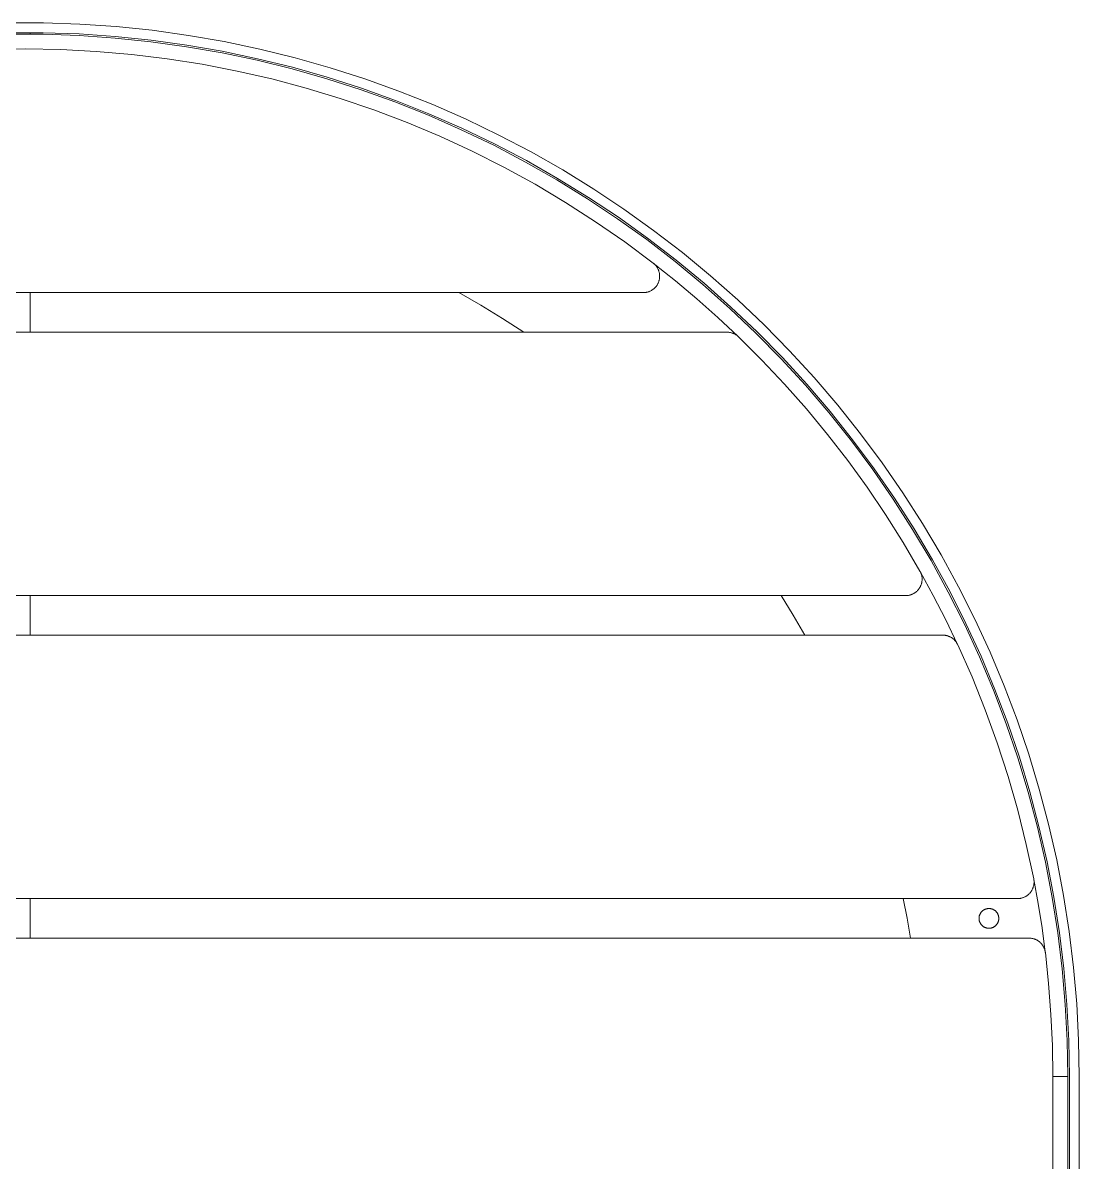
# Model space of a CAD drawing. Header units: millimetres. Extents: x -31 to 4670, y 115 to 3153.
# Drawn here: x 2479 to 2799.7, y 1434.6 to 1780.6 of the extents above; entities that cross this region are included whole.
import ezdxf

# ---------------------------------------------------------------- set-up
doc = ezdxf.new("R2010")
doc.units = ezdxf.units.MM
doc.layers.add('ZANO_R', color=7, linetype='Continuous', lineweight=0)

msp = doc.modelspace()

# ---------------------------------------------------------------- linework, layer by layer
at = {"layer": 'ZANO_R'}
for p, q in [((2485.25, 1780.59), (2474.2, 1780.59)), ((2496.29, 1780.21), (2485.25, 1780.59)), ((2507.31, 1779.45), (2496.29, 1780.21)), ((2518.3, 1778.31), (2507.31, 1779.45)), ((2474.25, 1777.59), (2485.2, 1777.59)), ((2474.26, 1777.09), (2485.19, 1777.09)), ((2481.23, 1777.64), (2481.23, 1777.13)), ((2485.19, 1777.09), (2496.11, 1776.71)), ((2485.2, 1777.59), (2496.13, 1777.21)), ((2496.11, 1776.71), (2507.01, 1775.96)), ((2496.13, 1777.21), (2507.05, 1776.46)), ((2507.01, 1775.96), (2517.88, 1774.83)), ((2507.05, 1776.46), (2517.94, 1775.33)), ((2517.94, 1775.33), (2528.77, 1773.82)), ((2529.24, 1776.78), (2518.3, 1778.31)), ((2540.12, 1774.89), (2529.24, 1776.78)), ((2468.93, 1772.45), (2479.73, 1772.64)), ((2479.73, 1772.64), (2490.52, 1772.45)), ((2490.52, 1772.45), (2501.3, 1771.89)), ((2501.3, 1771.89), (2512.06, 1770.96)), ((2517.88, 1774.83), (2528.7, 1773.33)), ((2528.7, 1773.33), (2539.46, 1771.45)), ((2528.77, 1773.82), (2539.56, 1771.94)), ((2539.56, 1771.94), (2550.26, 1769.69)), ((2550.93, 1772.62), (2540.12, 1774.89)), ((2561.66, 1769.97), (2550.93, 1772.62)), ((2512.06, 1770.96), (2522.77, 1769.65)), ((2522.77, 1769.65), (2533.44, 1767.98)), ((2539.46, 1771.45), (2550.15, 1769.2)), ((2550.15, 1769.2), (2560.76, 1766.59)), ((2550.26, 1769.69), (2560.89, 1767.07)), ((2572.29, 1766.96), (2561.66, 1769.97)), ((2533.44, 1767.98), (2544.04, 1765.94)), ((2544.04, 1765.94), (2554.57, 1763.53)), ((2560.76, 1766.59), (2571.27, 1763.61)), ((2560.89, 1767.07), (2571.42, 1764.09)), ((2582.8, 1763.58), (2572.29, 1766.96)), ((2554.57, 1763.53), (2565, 1760.76)), ((2571.27, 1763.61), (2581.68, 1760.27)), ((2571.42, 1764.09), (2581.84, 1760.74)), ((2593.2, 1759.84), (2582.8, 1763.58)), ((2565, 1760.76), (2575.33, 1757.63)), ((2581.68, 1760.27), (2591.96, 1756.57)), ((2581.84, 1760.74), (2592.14, 1757.04)), ((2603.46, 1755.75), (2593.2, 1759.84)), ((2575.33, 1757.63), (2585.55, 1754.14)), ((2591.96, 1756.57), (2602.11, 1752.52)), ((2592.14, 1757.04), (2602.3, 1752.98)), ((2613.57, 1751.3), (2603.46, 1755.75)), ((2585.55, 1754.14), (2595.64, 1750.31)), ((2602.11, 1752.52), (2612.11, 1748.12)), ((2602.3, 1752.98), (2612.32, 1748.58)), ((2623.52, 1746.51), (2613.57, 1751.3)), ((2595.64, 1750.31), (2605.59, 1746.12)), ((2612.11, 1748.12), (2621.95, 1743.38)), ((2612.32, 1748.58), (2622.18, 1743.83)), ((2605.59, 1746.12), (2615.4, 1741.6)), ((2633.31, 1741.38), (2623.52, 1746.51)), ((2615.4, 1741.6), (2625.03, 1736.74)), ((2621.95, 1743.38), (2631.63, 1738.3)), ((2622.18, 1743.83), (2631.87, 1738.74)), ((2642.9, 1735.91), (2633.31, 1741.38)), ((2631.63, 1738.3), (2641.12, 1732.9)), ((2631.87, 1738.74), (2641.37, 1733.33)), ((2625.03, 1736.74), (2634.5, 1731.54)), ((2652.31, 1730.11), (2642.9, 1735.91)), ((2634.5, 1731.54), (2643.78, 1726.03)), ((2641.12, 1732.9), (2650.42, 1727.16)), ((2641.37, 1733.33), (2650.69, 1727.58)), ((2661.51, 1723.99), (2652.31, 1730.11)), ((2650.42, 1727.16), (2659.52, 1721.11)), ((2650.69, 1727.58), (2659.8, 1721.52)), ((2643.78, 1726.03), (2652.86, 1720.19)), ((2670.49, 1717.56), (2661.51, 1723.99)), ((2652.86, 1720.19), (2661.74, 1714.05)), ((2659.52, 1721.11), (2668.4, 1714.75)), ((2659.8, 1721.52), (2668.7, 1715.15)), ((2679.24, 1710.82), (2670.49, 1717.56)), ((2661.74, 1714.05), (2670.4, 1707.6)), ((2668.4, 1714.75), (2677.06, 1708.09)), ((2668.7, 1715.15), (2677.37, 1708.48)), ((2687.76, 1703.79), (2679.24, 1710.82)), ((2670.53, 1707.49), (2670.4, 1707.6)), ((2670.47, 1707.54), (2677.13, 1702.25)), ((2670.52, 1707.51), (2671.65, 1706.62)), ((2670.66, 1707.38), (2670.53, 1707.49)), ((2670.79, 1707.26), (2670.66, 1707.38)), ((2670.91, 1707.14), (2670.79, 1707.26)), ((2671.03, 1707.01), (2670.91, 1707.14)), ((2671.15, 1706.88), (2671.03, 1707.01)), ((2671.26, 1706.75), (2671.15, 1706.88)), ((2671.36, 1706.61), (2671.26, 1706.75)), ((2671.46, 1706.47), (2671.36, 1706.61)), ((2671.56, 1706.33), (2671.46, 1706.47)), ((2671.65, 1706.18), (2671.56, 1706.33)), ((2671.73, 1706.03), (2671.65, 1706.18)), ((2671.81, 1705.88), (2671.73, 1706.03)), ((2671.89, 1705.72), (2671.81, 1705.88)), ((2677.06, 1708.09), (2685.48, 1701.13)), ((2677.37, 1708.48), (2685.81, 1701.51)), ((2671.96, 1705.57), (2671.89, 1705.72)), ((2672.02, 1705.41), (2671.96, 1705.57)), ((2672.08, 1705.24), (2672.02, 1705.41)), ((2672.13, 1705.08), (2672.08, 1705.24)), ((2672.18, 1704.91), (2672.13, 1705.08)), ((2672.13, 1702.19), (2672.17, 1702.35)), ((2672.17, 1702.35), (2672.22, 1702.52)), ((2672.22, 1704.75), (2672.18, 1704.91)), ((2672.25, 1704.58), (2672.22, 1704.75)), ((2672.22, 1702.52), (2672.25, 1702.69)), ((2672.28, 1704.41), (2672.25, 1704.58)), ((2672.25, 1702.69), (2672.28, 1702.86)), ((2672.31, 1704.24), (2672.28, 1704.41)), ((2672.28, 1702.86), (2672.31, 1703.03)), ((2672.32, 1704.06), (2672.31, 1704.24)), ((2672.31, 1703.03), (2672.32, 1703.2)), ((2672.34, 1703.89), (2672.32, 1704.06)), ((2672.32, 1703.2), (2672.34, 1703.38)), ((2672.34, 1703.72), (2672.34, 1703.89)), ((2672.34, 1703.55), (2672.34, 1703.72)), ((2672.34, 1703.38), (2672.34, 1703.55)), ((2696.03, 1696.46), (2687.76, 1703.79)), ((2668.7, 1698.83), (2668.87, 1698.88)), ((2668.87, 1698.88), (2669.03, 1698.93)), ((2669.03, 1698.93), (2669.19, 1698.99)), ((2669.19, 1698.99), (2669.35, 1699.06)), ((2669.35, 1699.06), (2669.51, 1699.13)), ((2669.51, 1699.13), (2669.66, 1699.21)), ((2669.66, 1699.21), (2669.82, 1699.29)), ((2669.82, 1699.29), (2669.96, 1699.38)), ((2669.96, 1699.38), (2670.11, 1699.47)), ((2670.11, 1699.47), (2670.25, 1699.57)), ((2670.25, 1699.57), (2670.39, 1699.68)), ((2670.39, 1699.68), (2670.53, 1699.78)), ((2670.53, 1699.78), (2670.66, 1699.89)), ((2670.66, 1699.89), (2670.78, 1700.01)), ((2670.78, 1700.01), (2670.91, 1700.13)), ((2670.91, 1700.13), (2671.03, 1700.26)), ((2671.03, 1700.26), (2671.14, 1700.39)), ((2671.14, 1700.39), (2671.25, 1700.52)), ((2671.25, 1700.52), (2671.36, 1700.66)), ((2671.36, 1700.66), (2671.46, 1700.8)), ((2671.46, 1700.8), (2671.55, 1700.94)), ((2671.55, 1700.94), (2671.64, 1701.09)), ((2671.64, 1701.09), (2671.73, 1701.24)), ((2671.73, 1701.24), (2671.81, 1701.39)), ((2671.81, 1701.39), (2671.88, 1701.54)), ((2671.88, 1701.54), (2671.95, 1701.7)), ((2671.95, 1701.7), (2672.02, 1701.86)), ((2672.02, 1701.86), (2672.07, 1702.02)), ((2672.07, 1702.02), (2672.13, 1702.19)), ((2677.13, 1702.25), (2683.64, 1696.78)), ((2685.48, 1701.13), (2693.66, 1693.88)), ((2685.81, 1701.51), (2694, 1694.25)), ((2292.11, 1698.64), (2667.34, 1698.64)), ((2481.23, 1698.64), (2481.23, 1686.64)), ((2611.41, 1698.64), (2618.08, 1694.82)), ((2667.34, 1698.64), (2667.51, 1698.64)), ((2667.51, 1698.64), (2667.69, 1698.65)), ((2667.69, 1698.65), (2667.86, 1698.67)), ((2667.86, 1698.67), (2668.03, 1698.69)), ((2668.03, 1698.69), (2668.2, 1698.71)), ((2668.2, 1698.71), (2668.37, 1698.75)), ((2668.37, 1698.75), (2668.54, 1698.78)), ((2668.54, 1698.78), (2668.7, 1698.83)), ((2683.64, 1696.78), (2690, 1691.14)), ((2704.04, 1688.86), (2696.03, 1696.46)), ((2618.08, 1694.82), (2624.64, 1690.82)), ((2693.66, 1693.88), (2701.59, 1686.36)), ((2694, 1694.25), (2701.94, 1686.72)), ((2624.64, 1690.82), (2631.08, 1686.64)), ((2690, 1691.14), (2696.2, 1685.32)), ((2711.78, 1680.98), (2704.04, 1688.86)), ((2692.82, 1686.64), (2266.63, 1686.64)), ((2692.99, 1686.64), (2692.82, 1686.64)), ((2693.17, 1686.63), (2692.99, 1686.64)), ((2693.34, 1686.61), (2693.17, 1686.63)), ((2693.51, 1686.59), (2693.34, 1686.61)), ((2693.68, 1686.56), (2693.51, 1686.59)), ((2693.86, 1686.53), (2693.68, 1686.56)), ((2694.03, 1686.49), (2693.86, 1686.53)), ((2694.19, 1686.45), (2694.03, 1686.49)), ((2694.36, 1686.39), (2694.19, 1686.45)), ((2694.53, 1686.34), (2694.36, 1686.39)), ((2694.69, 1686.28), (2694.53, 1686.34)), ((2694.85, 1686.21), (2694.69, 1686.28)), ((2695.01, 1686.13), (2694.85, 1686.21)), ((2695.16, 1686.05), (2695.01, 1686.13)), ((2695.32, 1685.97), (2695.16, 1686.05)), ((2695.46, 1685.88), (2695.32, 1685.97)), ((2695.61, 1685.79), (2695.46, 1685.88)), ((2695.75, 1685.69), (2695.61, 1685.79)), ((2695.89, 1685.58), (2695.75, 1685.69)), ((2696.03, 1685.47), (2695.89, 1685.58)), ((2696.02, 1685.5), (2696.2, 1685.33)), ((2696.16, 1685.36), (2696.03, 1685.47)), ((2696.29, 1685.24), (2696.16, 1685.36)), ((2696.29, 1685.24), (2703.4, 1678.16)), ((2701.59, 1686.36), (2709.24, 1678.57)), ((2701.94, 1686.72), (2709.61, 1678.91)), ((2703.4, 1678.16), (2710.27, 1670.86)), ((2709.24, 1678.57), (2716.63, 1670.52)), ((2709.61, 1678.91), (2717, 1670.85)), ((2719.25, 1672.84), (2711.78, 1680.98)), ((2726.43, 1664.44), (2719.25, 1672.84)), ((2710.27, 1670.86), (2716.91, 1663.34)), ((2716.63, 1670.52), (2723.73, 1662.21)), ((2717, 1670.85), (2724.12, 1662.53)), ((2733.32, 1655.81), (2726.43, 1664.44)), ((2716.91, 1663.34), (2723.31, 1655.61)), ((2723.73, 1662.21), (2730.54, 1653.67)), ((2724.12, 1662.53), (2730.94, 1653.98)), ((2723.31, 1655.61), (2729.45, 1647.67)), ((2730.94, 1653.98), (2737.46, 1645.19)), ((2739.9, 1646.94), (2733.32, 1655.81)), ((2730.54, 1653.67), (2737.06, 1644.9)), ((2729.45, 1647.67), (2735.33, 1639.55)), ((2737.06, 1644.9), (2743.26, 1635.91)), ((2737.46, 1645.19), (2743.68, 1636.19)), ((2746.18, 1637.85), (2739.9, 1646.94)), ((2735.33, 1639.55), (2740.95, 1631.24)), ((2752.14, 1628.54), (2746.18, 1637.85)), ((2743.26, 1635.91), (2749.16, 1626.71)), ((2743.68, 1636.19), (2749.58, 1626.97)), ((2740.95, 1631.24), (2746.3, 1622.75)), ((2749.16, 1626.71), (2754.73, 1617.31)), ((2749.58, 1626.97), (2755.16, 1617.56)), ((2757.77, 1619.04), (2752.14, 1628.54)), ((2746.3, 1622.75), (2751.38, 1614.1)), ((2754.73, 1617.31), (2759.97, 1607.72)), ((2755.16, 1617.56), (2760.42, 1607.96)), ((2763.07, 1609.35), (2757.77, 1619.04)), ((2751.38, 1614.1), (2751.46, 1613.95)), ((2751.45, 1613.96), (2755.43, 1606.68)), ((2751.46, 1613.95), (2751.54, 1613.79)), ((2751.54, 1613.79), (2751.61, 1613.63)), ((2751.61, 1613.63), (2751.68, 1613.47)), ((2751.68, 1613.47), (2751.74, 1613.31)), ((2751.74, 1613.31), (2751.79, 1613.14)), ((2751.79, 1613.14), (2751.84, 1612.98)), ((2751.84, 1612.98), (2751.88, 1612.81)), ((2751.88, 1612.81), (2751.92, 1612.64)), ((2751.92, 1612.64), (2751.95, 1612.47)), ((2751.95, 1612.47), (2751.98, 1612.3)), ((2751.25, 1608.97), (2751.16, 1608.82)), ((2751.34, 1609.12), (2751.25, 1608.97)), ((2751.43, 1609.27), (2751.34, 1609.12)), ((2751.51, 1609.42), (2751.43, 1609.27)), ((2751.58, 1609.58), (2751.51, 1609.42)), ((2751.65, 1609.74), (2751.58, 1609.58)), ((2751.71, 1609.9), (2751.65, 1609.74)), ((2751.77, 1610.07), (2751.71, 1609.9)), ((2751.82, 1610.23), (2751.77, 1610.07)), ((2751.87, 1610.4), (2751.82, 1610.23)), ((2751.91, 1610.57), (2751.87, 1610.4)), ((2751.94, 1610.74), (2751.91, 1610.57)), ((2751.97, 1610.91), (2751.94, 1610.74)), ((2751.99, 1611.08), (2751.97, 1610.91)), ((2751.98, 1612.3), (2752, 1612.12)), ((2752.01, 1611.26), (2751.99, 1611.08)), ((2752, 1612.12), (2752.01, 1611.95)), ((2752.01, 1611.95), (2752.02, 1611.78)), ((2752.02, 1611.43), (2752.01, 1611.26)), ((2752.02, 1611.78), (2752.02, 1611.6)), ((2752.02, 1611.6), (2752.02, 1611.43)), ((2768.04, 1599.48), (2763.07, 1609.35)), ((2212.43, 1606.64), (2747.02, 1606.64)), ((2481.23, 1606.64), (2481.23, 1594.64)), ((2709.22, 1606.64), (2712.9, 1600.69)), ((2747.2, 1606.64), (2747.02, 1606.64)), ((2747.37, 1606.65), (2747.2, 1606.64)), ((2747.54, 1606.67), (2747.37, 1606.65)), ((2747.72, 1606.69), (2747.54, 1606.67)), ((2747.89, 1606.71), (2747.72, 1606.69)), ((2748.06, 1606.75), (2747.89, 1606.71)), ((2748.23, 1606.79), (2748.06, 1606.75)), ((2748.4, 1606.83), (2748.23, 1606.79)), ((2748.56, 1606.88), (2748.4, 1606.83)), ((2748.73, 1606.94), (2748.56, 1606.88)), ((2748.89, 1607), (2748.73, 1606.94)), ((2749.05, 1607.07), (2748.89, 1607)), ((2749.21, 1607.14), (2749.05, 1607.07)), ((2749.36, 1607.22), (2749.21, 1607.14)), ((2749.51, 1607.3), (2749.36, 1607.22)), ((2749.66, 1607.39), (2749.51, 1607.3)), ((2749.81, 1607.49), (2749.66, 1607.39)), ((2749.95, 1607.59), (2749.81, 1607.49)), ((2750.09, 1607.69), (2749.95, 1607.59)), ((2750.23, 1607.8), (2750.09, 1607.69)), ((2750.36, 1607.91), (2750.23, 1607.8)), ((2750.48, 1608.03), (2750.36, 1607.91)), ((2750.61, 1608.15), (2750.48, 1608.03)), ((2750.73, 1608.28), (2750.61, 1608.15)), ((2750.84, 1608.41), (2750.73, 1608.28)), ((2750.95, 1608.54), (2750.84, 1608.41)), ((2751.06, 1608.68), (2750.95, 1608.54)), ((2751.16, 1608.82), (2751.06, 1608.68)), ((2755.43, 1606.68), (2759.22, 1599.3)), ((2759.97, 1607.72), (2764.88, 1597.96)), ((2760.42, 1607.96), (2765.33, 1598.18)), ((2712.9, 1600.69), (2716.43, 1594.64)), ((2759.22, 1599.3), (2762.81, 1591.82)), ((2772.66, 1589.45), (2768.04, 1599.48)), ((2764.88, 1597.96), (2769.45, 1588.04)), ((2765.33, 1598.18), (2769.91, 1588.24)), ((2758.31, 1594.64), (2201.14, 1594.64)), ((2758.48, 1594.64), (2758.31, 1594.64)), ((2758.65, 1594.63), (2758.48, 1594.64)), ((2758.82, 1594.61), (2758.65, 1594.63)), ((2758.99, 1594.59), (2758.82, 1594.61)), ((2759.17, 1594.56), (2758.99, 1594.59)), ((2759.33, 1594.53), (2759.17, 1594.56)), ((2759.5, 1594.49), (2759.33, 1594.53)), ((2759.67, 1594.45), (2759.5, 1594.49)), ((2759.83, 1594.4), (2759.67, 1594.45)), ((2760, 1594.34), (2759.83, 1594.4)), ((2760.16, 1594.28), (2760, 1594.34)), ((2760.32, 1594.22), (2760.16, 1594.28)), ((2760.47, 1594.15), (2760.32, 1594.22)), ((2760.63, 1594.07), (2760.47, 1594.15)), ((2760.78, 1593.99), (2760.63, 1594.07)), ((2760.93, 1593.9), (2760.78, 1593.99)), ((2761.07, 1593.81), (2760.93, 1593.9)), ((2761.21, 1593.71), (2761.07, 1593.81)), ((2761.35, 1593.6), (2761.21, 1593.71)), ((2761.49, 1593.5), (2761.35, 1593.6)), ((2761.62, 1593.39), (2761.49, 1593.5)), ((2761.75, 1593.27), (2761.62, 1593.39)), ((2761.87, 1593.15), (2761.75, 1593.27)), ((2761.99, 1593.02), (2761.87, 1593.15)), ((2762.1, 1592.9), (2761.99, 1593.02)), ((2762.21, 1592.76), (2762.1, 1592.9)), ((2762.32, 1592.63), (2762.21, 1592.76)), ((2762.42, 1592.49), (2762.32, 1592.63)), ((2762.51, 1592.34), (2762.42, 1592.49)), ((2762.6, 1592.2), (2762.51, 1592.34)), ((2762.69, 1592.05), (2762.6, 1592.2)), ((2762.77, 1591.89), (2762.69, 1592.05)), ((2762.85, 1591.74), (2762.77, 1591.89)), ((2762.77, 1591.89), (2762.81, 1591.82)), ((2762.85, 1591.74), (2767.18, 1581.95)), ((2769.91, 1588.24), (2774.14, 1578.15)), ((2776.93, 1579.26), (2772.66, 1589.45)), ((2769.45, 1588.04), (2773.68, 1577.96)), ((2767.18, 1581.95), (2771.17, 1572.01)), ((2773.68, 1577.96), (2777.55, 1567.75)), ((2774.14, 1578.15), (2778.02, 1567.92)), ((2780.84, 1568.93), (2776.93, 1579.26)), ((2771.17, 1572.01), (2774.82, 1561.94)), ((2777.55, 1567.75), (2781.07, 1557.4)), ((2778.02, 1567.92), (2781.55, 1557.56)), ((2784.4, 1558.47), (2780.84, 1568.93)), ((2774.82, 1561.94), (2778.12, 1551.76)), ((2781.07, 1557.4), (2784.23, 1546.94)), ((2781.55, 1557.56), (2784.71, 1547.08)), ((2787.6, 1547.9), (2784.4, 1558.47)), ((2778.12, 1551.76), (2781.08, 1541.46)), ((2784.23, 1546.94), (2787.03, 1536.38)), ((2784.71, 1547.08), (2787.51, 1536.5)), ((2790.43, 1537.22), (2787.6, 1547.9)), ((2781.08, 1541.46), (2783.67, 1531.07)), ((2787.03, 1536.38), (2789.46, 1525.73)), ((2787.51, 1536.5), (2789.95, 1525.83)), ((2792.89, 1526.45), (2790.43, 1537.22)), ((2783.67, 1531.07), (2785.91, 1520.6)), ((2794.97, 1515.6), (2792.89, 1526.45)), ((2789.46, 1525.73), (2791.52, 1515)), ((2789.95, 1525.83), (2792.01, 1515.09)), ((2785.94, 1520.43), (2785.91, 1520.6)), ((2785.94, 1520.47), (2787.28, 1513.12)), ((2785.96, 1520.26), (2785.94, 1520.43)), ((2785.94, 1518.88), (2785.97, 1519.05)), ((2785.98, 1520.09), (2785.96, 1520.26)), ((2785.97, 1519.05), (2785.99, 1519.22)), ((2786, 1519.91), (2785.98, 1520.09)), ((2785.99, 1519.22), (2786, 1519.39)), ((2786, 1519.74), (2786, 1519.91)), ((2786, 1519.57), (2786, 1519.74)), ((2786, 1519.39), (2786, 1519.57)), ((2783.78, 1515.48), (2783.92, 1515.58)), ((2783.92, 1515.58), (2784.06, 1515.68)), ((2784.06, 1515.68), (2784.19, 1515.79)), ((2784.19, 1515.79), (2784.32, 1515.9)), ((2784.32, 1515.9), (2784.45, 1516.02)), ((2784.45, 1516.02), (2784.57, 1516.14)), ((2784.57, 1516.14), (2784.69, 1516.27)), ((2784.69, 1516.27), (2784.81, 1516.39)), ((2784.81, 1516.39), (2784.92, 1516.53)), ((2784.92, 1516.53), (2785.02, 1516.67)), ((2785.02, 1516.67), (2785.12, 1516.81)), ((2785.12, 1516.81), (2785.22, 1516.95)), ((2785.22, 1516.95), (2785.31, 1517.1)), ((2785.31, 1517.1), (2785.39, 1517.25)), ((2785.39, 1517.25), (2785.47, 1517.4)), ((2785.47, 1517.4), (2785.55, 1517.56)), ((2785.55, 1517.56), (2785.62, 1517.72)), ((2785.62, 1517.72), (2785.68, 1517.88)), ((2785.68, 1517.88), (2785.74, 1518.04)), ((2785.74, 1518.04), (2785.79, 1518.2)), ((2785.79, 1518.2), (2785.84, 1518.37)), ((2785.84, 1518.37), (2785.88, 1518.54)), ((2785.88, 1518.54), (2785.92, 1518.71)), ((2785.92, 1518.71), (2785.94, 1518.88)), ((2796.68, 1504.69), (2794.97, 1515.6)), ((2178.45, 1514.64), (2781, 1514.64)), ((2481.23, 1514.64), (2481.23, 1502.64)), ((2746.31, 1514.64), (2747.45, 1508.65)), ((2781, 1514.64), (2781.18, 1514.64)), ((2781.18, 1514.64), (2781.35, 1514.65)), ((2781.35, 1514.65), (2781.52, 1514.67)), ((2781.52, 1514.67), (2781.69, 1514.69)), ((2781.69, 1514.69), (2781.86, 1514.71)), ((2781.86, 1514.71), (2782.03, 1514.75)), ((2782.03, 1514.75), (2782.2, 1514.78)), ((2782.2, 1514.78), (2782.37, 1514.83)), ((2782.37, 1514.83), (2782.53, 1514.88)), ((2782.53, 1514.88), (2782.7, 1514.93)), ((2782.7, 1514.93), (2782.86, 1515)), ((2782.86, 1515), (2783.02, 1515.06)), ((2783.02, 1515.06), (2783.18, 1515.14)), ((2783.18, 1515.14), (2783.33, 1515.21)), ((2783.33, 1515.21), (2783.48, 1515.3)), ((2783.48, 1515.3), (2783.63, 1515.39)), ((2783.63, 1515.39), (2783.78, 1515.48)), ((2787.28, 1513.12), (2788.45, 1505.75)), ((2791.52, 1515), (2793.21, 1504.21)), ((2792.01, 1515.09), (2793.71, 1504.27)), ((2747.45, 1508.65), (2748.46, 1502.64)), ((2769.31, 1508.64), (2769.32, 1508.74)), ((2769.32, 1508.54), (2769.31, 1508.64)), ((2769.32, 1508.85), (2769.33, 1508.95)), ((2769.32, 1508.74), (2769.32, 1508.85)), ((2769.33, 1508.95), (2769.34, 1509.05)), ((2769.34, 1509.05), (2769.36, 1509.15)), ((2769.36, 1509.15), (2769.38, 1509.26)), ((2769.38, 1509.26), (2769.4, 1509.36)), ((2769.4, 1509.36), (2769.43, 1509.46)), ((2769.43, 1509.46), (2769.46, 1509.56)), ((2769.46, 1509.56), (2769.49, 1509.65)), ((2769.49, 1509.65), (2769.53, 1509.75)), ((2769.53, 1509.75), (2769.57, 1509.85)), ((2769.57, 1509.85), (2769.61, 1509.94)), ((2769.61, 1509.94), (2769.66, 1510.03)), ((2769.66, 1510.03), (2769.71, 1510.12)), ((2769.71, 1510.12), (2769.76, 1510.21)), ((2769.76, 1510.21), (2769.82, 1510.3)), ((2769.82, 1510.3), (2769.88, 1510.39)), ((2769.88, 1510.39), (2769.94, 1510.47)), ((2769.94, 1510.47), (2770, 1510.55)), ((2770, 1510.55), (2770.07, 1510.63)), ((2770.07, 1510.63), (2770.14, 1510.7)), ((2770.14, 1510.7), (2770.21, 1510.78)), ((2770.21, 1510.78), (2770.29, 1510.85)), ((2770.29, 1510.85), (2770.36, 1510.92)), ((2770.36, 1510.92), (2770.44, 1510.98)), ((2770.44, 1510.98), (2770.53, 1511.05)), ((2770.53, 1511.05), (2770.61, 1511.11)), ((2770.61, 1511.11), (2770.7, 1511.16)), ((2770.7, 1511.16), (2770.78, 1511.22)), ((2770.78, 1511.22), (2770.87, 1511.27)), ((2770.87, 1511.27), (2770.97, 1511.32)), ((2770.97, 1511.32), (2771.06, 1511.36)), ((2771.06, 1511.36), (2771.15, 1511.41)), ((2771.15, 1511.41), (2771.25, 1511.44)), ((2771.25, 1511.44), (2771.35, 1511.48)), ((2771.35, 1511.48), (2771.45, 1511.51)), ((2771.45, 1511.51), (2771.55, 1511.54)), ((2771.55, 1511.54), (2771.65, 1511.56)), ((2771.65, 1511.56), (2771.75, 1511.58)), ((2771.75, 1511.58), (2771.85, 1511.6)), ((2771.85, 1511.6), (2771.95, 1511.62)), ((2771.95, 1511.62), (2772.06, 1511.63)), ((2772.06, 1511.63), (2772.16, 1511.63)), ((2772.16, 1511.63), (2772.26, 1511.64)), ((2772.26, 1511.64), (2772.37, 1511.64)), ((2772.37, 1511.64), (2772.47, 1511.63)), ((2772.47, 1511.63), (2772.57, 1511.63)), ((2772.57, 1511.63), (2772.68, 1511.62)), ((2772.68, 1511.62), (2772.78, 1511.6)), ((2772.78, 1511.6), (2772.88, 1511.58)), ((2772.88, 1511.58), (2772.98, 1511.56)), ((2772.98, 1511.56), (2773.08, 1511.54)), ((2773.08, 1511.54), (2773.18, 1511.51)), ((2773.18, 1511.51), (2773.28, 1511.48)), ((2773.28, 1511.48), (2773.38, 1511.44)), ((2773.38, 1511.44), (2773.47, 1511.41)), ((2773.47, 1511.41), (2773.57, 1511.36)), ((2773.57, 1511.36), (2773.66, 1511.32)), ((2773.66, 1511.32), (2773.75, 1511.27)), ((2773.75, 1511.27), (2773.84, 1511.22)), ((2773.84, 1511.22), (2773.93, 1511.16)), ((2773.93, 1511.16), (2774.02, 1511.11)), ((2774.02, 1511.11), (2774.1, 1511.05)), ((2774.1, 1511.05), (2774.19, 1510.98)), ((2774.19, 1510.98), (2774.26, 1510.92)), ((2774.26, 1510.92), (2774.34, 1510.85)), ((2774.34, 1510.85), (2774.42, 1510.78)), ((2774.42, 1510.78), (2774.49, 1510.7)), ((2774.49, 1510.7), (2774.56, 1510.63)), ((2774.56, 1510.63), (2774.63, 1510.55)), ((2774.63, 1510.55), (2774.69, 1510.47)), ((2774.69, 1510.47), (2774.75, 1510.39)), ((2774.75, 1510.39), (2774.81, 1510.3)), ((2774.81, 1510.3), (2774.87, 1510.21)), ((2774.87, 1510.21), (2774.92, 1510.12)), ((2774.92, 1510.12), (2774.97, 1510.03)), ((2774.97, 1510.03), (2775.02, 1509.94)), ((2775.02, 1509.94), (2775.06, 1509.85)), ((2775.06, 1509.85), (2775.1, 1509.75)), ((2775.1, 1509.75), (2775.14, 1509.65)), ((2775.14, 1509.65), (2775.17, 1509.56)), ((2775.17, 1509.56), (2775.2, 1509.46)), ((2775.2, 1509.46), (2775.23, 1509.36)), ((2775.23, 1509.36), (2775.25, 1509.26)), ((2775.25, 1509.26), (2775.27, 1509.15)), ((2775.27, 1509.15), (2775.29, 1509.05)), ((2775.29, 1509.05), (2775.3, 1508.95)), ((2775.3, 1508.95), (2775.31, 1508.85)), ((2775.31, 1508.85), (2775.31, 1508.74)), ((2775.31, 1508.74), (2775.31, 1508.64)), ((2775.31, 1508.64), (2775.31, 1508.54)), ((2769.32, 1508.43), (2769.32, 1508.54)), ((2769.33, 1508.33), (2769.32, 1508.43)), ((2769.34, 1508.23), (2769.33, 1508.33)), ((2769.36, 1508.12), (2769.34, 1508.23)), ((2769.38, 1508.02), (2769.36, 1508.12)), ((2769.4, 1507.92), (2769.38, 1508.02)), ((2769.43, 1507.82), (2769.4, 1507.92)), ((2769.46, 1507.72), (2769.43, 1507.82)), ((2769.49, 1507.62), (2769.46, 1507.72)), ((2769.53, 1507.53), (2769.49, 1507.62)), ((2769.57, 1507.43), (2769.53, 1507.53)), ((2769.61, 1507.34), (2769.57, 1507.43)), ((2769.66, 1507.24), (2769.61, 1507.34)), ((2769.71, 1507.15), (2769.66, 1507.24)), ((2769.76, 1507.06), (2769.71, 1507.15)), ((2769.82, 1506.98), (2769.76, 1507.06)), ((2769.88, 1506.89), (2769.82, 1506.98)), ((2769.94, 1506.81), (2769.88, 1506.89)), ((2770, 1506.73), (2769.94, 1506.81)), ((2770.07, 1506.65), (2770, 1506.73)), ((2770.14, 1506.57), (2770.07, 1506.65)), ((2770.21, 1506.5), (2770.14, 1506.57)), ((2770.29, 1506.43), (2770.21, 1506.5)), ((2770.36, 1506.36), (2770.29, 1506.43)), ((2770.44, 1506.29), (2770.36, 1506.36)), ((2770.53, 1506.23), (2770.44, 1506.29)), ((2770.61, 1506.17), (2770.53, 1506.23)), ((2770.7, 1506.11), (2770.61, 1506.17)), ((2770.78, 1506.06), (2770.7, 1506.11)), ((2770.87, 1506.01), (2770.78, 1506.06)), ((2770.97, 1505.96), (2770.87, 1506.01)), ((2771.06, 1505.91), (2770.97, 1505.96)), ((2771.15, 1505.87), (2771.06, 1505.91)), ((2771.25, 1505.83), (2771.15, 1505.87)), ((2771.35, 1505.8), (2771.25, 1505.83)), ((2771.45, 1505.77), (2771.35, 1505.8)), ((2771.55, 1505.74), (2771.45, 1505.77)), ((2771.65, 1505.71), (2771.55, 1505.74)), ((2771.75, 1505.69), (2771.65, 1505.71)), ((2771.85, 1505.67), (2771.75, 1505.69)), ((2771.95, 1505.66), (2771.85, 1505.67)), ((2772.06, 1505.65), (2771.95, 1505.66)), ((2772.16, 1505.64), (2772.06, 1505.65)), ((2772.26, 1505.64), (2772.16, 1505.64)), ((2772.37, 1505.64), (2772.26, 1505.64)), ((2772.47, 1505.64), (2772.37, 1505.64)), ((2772.57, 1505.65), (2772.47, 1505.64)), ((2772.68, 1505.66), (2772.57, 1505.65)), ((2772.78, 1505.67), (2772.68, 1505.66)), ((2772.88, 1505.69), (2772.78, 1505.67)), ((2772.98, 1505.71), (2772.88, 1505.69)), ((2773.08, 1505.74), (2772.98, 1505.71)), ((2773.18, 1505.77), (2773.08, 1505.74)), ((2773.28, 1505.8), (2773.18, 1505.77)), ((2773.38, 1505.83), (2773.28, 1505.8)), ((2773.47, 1505.87), (2773.38, 1505.83)), ((2773.57, 1505.91), (2773.47, 1505.87)), ((2773.66, 1505.96), (2773.57, 1505.91)), ((2773.75, 1506.01), (2773.66, 1505.96)), ((2773.84, 1506.06), (2773.75, 1506.01)), ((2773.93, 1506.11), (2773.84, 1506.06)), ((2774.02, 1506.17), (2773.93, 1506.11)), ((2774.1, 1506.23), (2774.02, 1506.17)), ((2774.19, 1506.29), (2774.1, 1506.23)), ((2774.26, 1506.36), (2774.19, 1506.29)), ((2774.34, 1506.43), (2774.26, 1506.36)), ((2774.42, 1506.5), (2774.34, 1506.43)), ((2774.49, 1506.57), (2774.42, 1506.5)), ((2774.56, 1506.65), (2774.49, 1506.57)), ((2774.63, 1506.73), (2774.56, 1506.65)), ((2774.69, 1506.81), (2774.63, 1506.73)), ((2774.75, 1506.89), (2774.69, 1506.81)), ((2774.81, 1506.98), (2774.75, 1506.89)), ((2774.87, 1507.06), (2774.81, 1506.98)), ((2774.92, 1507.15), (2774.87, 1507.06)), ((2774.97, 1507.24), (2774.92, 1507.15)), ((2775.02, 1507.34), (2774.97, 1507.24)), ((2775.06, 1507.43), (2775.02, 1507.34)), ((2775.1, 1507.53), (2775.06, 1507.43)), ((2775.14, 1507.62), (2775.1, 1507.53)), ((2775.17, 1507.72), (2775.14, 1507.62)), ((2775.2, 1507.82), (2775.17, 1507.72)), ((2775.23, 1507.92), (2775.2, 1507.82)), ((2775.25, 1508.02), (2775.23, 1507.92)), ((2775.27, 1508.12), (2775.25, 1508.02)), ((2775.29, 1508.23), (2775.27, 1508.12)), ((2775.3, 1508.33), (2775.29, 1508.23)), ((2775.31, 1508.43), (2775.3, 1508.33)), ((2775.31, 1508.54), (2775.31, 1508.43)), ((2788.45, 1505.75), (2789.44, 1498.34)), ((2784.49, 1502.64), (2174.96, 1502.64)), ((2784.49, 1502.64), (2784.66, 1502.64)), ((2784.66, 1502.64), (2784.83, 1502.63)), ((2784.83, 1502.63), (2785, 1502.61)), ((2785, 1502.61), (2785.18, 1502.59)), ((2785.18, 1502.59), (2785.35, 1502.56)), ((2785.35, 1502.56), (2785.52, 1502.53)), ((2785.52, 1502.53), (2785.68, 1502.49)), ((2785.68, 1502.49), (2785.85, 1502.45)), ((2785.85, 1502.45), (2786.02, 1502.4)), ((2786.02, 1502.4), (2786.18, 1502.34)), ((2786.18, 1502.34), (2786.34, 1502.28)), ((2786.34, 1502.28), (2786.5, 1502.22)), ((2786.5, 1502.22), (2786.66, 1502.14)), ((2786.66, 1502.14), (2786.81, 1502.07)), ((2786.81, 1502.07), (2786.96, 1501.98)), ((2786.96, 1501.98), (2787.11, 1501.9)), ((2787.11, 1501.9), (2787.26, 1501.8)), ((2787.26, 1501.8), (2787.4, 1501.7)), ((2787.4, 1501.7), (2787.54, 1501.6)), ((2793.21, 1504.21), (2794.53, 1493.36)), ((2793.71, 1504.27), (2795.03, 1493.41)), ((2798.01, 1493.72), (2796.68, 1504.69)), ((2787.54, 1501.6), (2787.67, 1501.49)), ((2787.67, 1501.49), (2787.8, 1501.38)), ((2787.8, 1501.38), (2787.93, 1501.26)), ((2787.93, 1501.26), (2788.05, 1501.14)), ((2788.05, 1501.14), (2788.17, 1501.02)), ((2788.17, 1501.02), (2788.29, 1500.89)), ((2788.29, 1500.89), (2788.4, 1500.76)), ((2788.4, 1500.76), (2788.5, 1500.62)), ((2788.5, 1500.62), (2788.6, 1500.48)), ((2788.6, 1500.48), (2788.7, 1500.34)), ((2788.7, 1500.34), (2788.79, 1500.19)), ((2788.79, 1500.19), (2788.87, 1500.04)), ((2788.87, 1500.04), (2788.95, 1499.89)), ((2788.95, 1499.89), (2789.03, 1499.73)), ((2789.03, 1499.73), (2789.1, 1499.57)), ((2789.1, 1499.57), (2789.16, 1499.41)), ((2789.16, 1499.41), (2789.22, 1499.25)), ((2789.22, 1499.25), (2789.27, 1499.08)), ((2789.27, 1499.08), (2789.32, 1498.92)), ((2789.31, 1499.39), (2789.44, 1498.35)), ((2789.32, 1498.92), (2789.36, 1498.75)), ((2789.36, 1498.75), (2789.4, 1498.58)), ((2789.4, 1498.58), (2789.43, 1498.41)), ((2789.43, 1498.41), (2789.45, 1498.24)), ((2789.45, 1498.24), (2790.45, 1488.87)), ((2794.53, 1493.36), (2795.47, 1482.47)), ((2795.03, 1493.41), (2795.97, 1482.51)), ((2798.96, 1482.72), (2798.01, 1493.72)), ((2790.45, 1488.87), (2791.16, 1479.47)), ((2795.47, 1482.47), (2796.04, 1471.56)), ((2795.97, 1482.51), (2796.54, 1471.58)), ((2799.54, 1471.68), (2798.96, 1482.72)), ((2791.16, 1479.47), (2791.58, 1470.06)), ((2796.04, 1471.56), (2796.23, 1460.64)), ((2796.54, 1471.58), (2796.73, 1460.64)), ((2799.73, 1460.64), (2799.54, 1471.68)), ((2791.58, 1470.06), (2791.73, 1460.64)), ((2791.73, 1460.64), (2796.23, 1460.64)), ((2791.73, 1427.64), (2791.73, 1460.64)), ((2796.23, 820.64), (2796.23, 1460.64)), ((2796.73, 1460.64), (2796.73, 1140.64)), ((2799.73, 1140.64), (2799.73, 1460.64))]:
    msp.add_line(p, q, dxfattribs=at)

doc.saveas('drawing.dxf')
